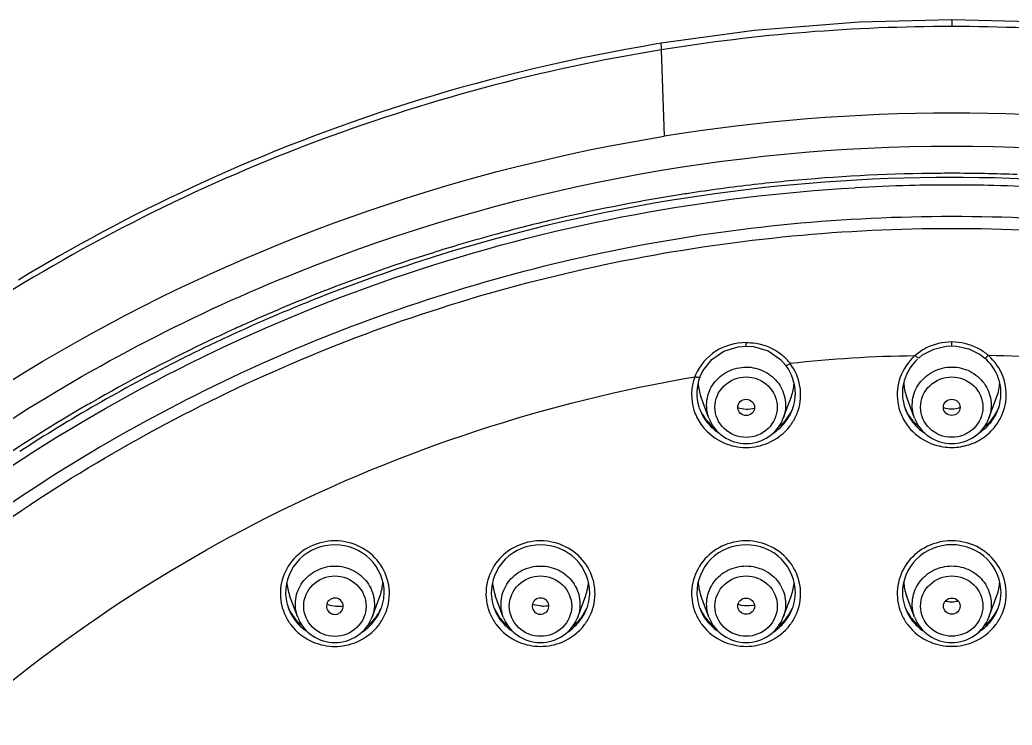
# Model space of a CAD drawing. Extents: x 4680 to 5808, y -3 to 824.
# Drawn here: x 5164.61 to 5200.32, y 580.1 to 605.5 of the extents above; entities that cross this region are included whole.
import ezdxf

# ---------------------------------------------------------------- set-up
doc = ezdxf.new("R2010")
doc.units = 0
doc.header["$LTSCALE"] = 4
doc.header["$MEASUREMENT"] = 0
for name, color, linetype in [('F3A55-R01_DXF_CONTINUOUS_LINE', 7, 'CONTINUOUS'), ('F3A55-R02_DXF_CONTINUOUS_LINE', 7, 'CONTINUOUS'), ('F3A55-R05_DXF_CONTINUOUS_LINE', 7, 'CONTINUOUS')]:
    doc.layers.add(name, color=color, linetype=linetype)

msp = doc.modelspace()

# ---------------------------------------------------------------- linework, layer by layer
at = {"layer": 'F3A55-R01_DXF_CONTINUOUS_LINE', "color": 9, "linetype": 'Continuous'}
for p, q in [((5198.143, 605.5), (5198.143, 605.259)), ((5187.683, 604.417), (5187.793, 601.309))]:
    msp.add_line(p, q, dxfattribs=at)
at = {"layer": 'F3A55-R01_DXF_CONTINUOUS_LINE', "color": 7, "linetype": 'Continuous'}
for points in [[(5198.143, 605.5), (5194.819, 605.416), (5191.033, 605.112), (5187.691, 604.656)], [(5208.595, 604.659), (5205.253, 605.114), (5201.467, 605.417), (5198.143, 605.5)], [(5187.691, 604.656), (5187.538, 604.631), (5186.97, 604.534), (5186.407, 604.434), (5185.849, 604.329), (5185.296, 604.22), (5184.747, 604.107), (5184.203, 603.99), (5183.664, 603.869), (5183.13, 603.745), (5182.601, 603.617), (5182.076, 603.486), (5181.556, 603.351), (5181.041, 603.213), (5180.53, 603.071), (5180.024, 602.927), (5179.523, 602.779), (5179.026, 602.628), (5178.533, 602.475), (5178.046, 602.318), (5177.562, 602.159), (5177.083, 601.997), (5176.608, 601.832), (5176.138, 601.664), (5175.672, 601.494), (5175.21, 601.322), (5174.752, 601.147), (5174.299, 600.969), (5173.849, 600.79), (5173.404, 600.608), (5172.963, 600.424), (5172.525, 600.238), (5172.092, 600.05), (5171.663, 599.859), (5171.237, 599.667), (5170.816, 599.473), (5170.398, 599.276), (5169.984, 599.078), (5169.573, 598.879), (5169.167, 598.677), (5168.763, 598.473), (5168.364, 598.268), (5167.968, 598.061), (5167.575, 597.852), (5167.186, 597.642), (5166.8, 597.43), (5166.418, 597.217), (5166.039, 597.002), (5165.663, 596.785), (5165.291, 596.567), (5164.923, 596.348), (5164.557, 596.128)]]:
    msp.add_lwpolyline(points, dxfattribs=at)
at = {"layer": 'F3A55-R01_DXF_CONTINUOUS_LINE', "color": 9, "linetype": 'Continuous'}
for centre, radius, start, end in [((5198.13, 540.009), 65.25, 89.9881, 99.21272), ((5198.175, 540.009), 65.25, 80.80342, 90.02805), ((5198.153, 537.208), 64.932, 80.83598, 99.18015), ((5198.151, 537.52), 62.453, 90.70139, 95.38183), ((5198.15, 537.483), 62.49, 90.00887, 90.69987), ((5198.15, 537.424), 62.549, 87.8448, 90.00866), ((5198.154, 537.498), 62.475, 95.3823, 96.40694), ((5198.135, 537.634), 62.337, 98.5999, 99.10753), ((5198.148, 537.546), 62.426, 96.40675, 98.59951), ((5198.119, 537.74), 62.23, 99.10792, 103.43057), ((5198.106, 537.798), 62.171, 103.43163, 105.22606), ((5198.083, 537.883), 62.083, 105.22615, 106.46778), ((5197.988, 538.19), 61.761, 107.47098, 111.6755), ((5198.055, 537.978), 61.984, 106.46783, 107.4715), ((5197.935, 538.33), 61.612, 111.67728, 114.00449), ((5197.891, 538.429), 61.504, 114.00501, 114.51497), ((5197.855, 538.507), 61.417, 114.5148, 115.73844), ((5197.723, 538.777), 61.117, 115.73709, 119.98746), ((5197.641, 538.925), 60.948, 119.9905, 120.52571)]:
    msp.add_arc(centre, radius, start, end, dxfattribs=at)
at = {"layer": 'F3A55-R01_DXF_CONTINUOUS_LINE', "color": 7, "linetype": 'Continuous'}
for centre, radius, start, end in [((5198.15, 537.64), 62.183, 90.0067, 106.81604), ((5198.153, 537.641), 62.182, 89.62355, 90.00901), ((5198.156, 537.645), 62.178, 73.19229, 89.62659), ((5198.015, 538.166), 61.64, 106.83701, 107.71744), ((5197.984, 538.258), 61.543, 107.71603, 114.90754), ((5197.778, 538.722), 61.036, 114.91582, 116.83087), ((5197.686, 538.9), 60.835, 116.82891, 122.93735)]:
    msp.add_arc(centre, radius, start, end, dxfattribs=at)
at = {"layer": 'F3A55-R01_DXF_CONTINUOUS_LINE', "color": 9, "linetype": 'Continuous'}
for points, knots in [([(5187.691, 604.656), (5187.668, 604.652), (5187.692, 604.531), (5187.681, 604.473), (5187.683, 604.417)], [0, 0, 0, 0, 0.293643, 1, 1, 1, 1]), ([(5187.683, 604.417), (5183.371, 603.715), (5174.882, 601.443), (5163.15, 595.555), (5152.916, 587.443), (5144.631, 577.453), (5138.656, 566.014), (5135.251, 553.619), (5134.573, 540.813), (5135.953, 532.367), (5137.082, 528.278)], [0, 0, 0, 0, 0.127245, 0.253926, 0.379838, 0.504912, 0.629214, 0.752955, 0.876432, 1, 1, 1, 1]), ([(5135.602, 541.572), (5135.6, 548.632), (5138.217, 562.934), (5149.489, 581.599), (5166.643, 595.356), (5180.629, 600.144), (5187.793, 601.309)], [0, 0, 0, 0, 0.246659, 0.495141, 0.746379, 1, 1, 1, 1]), ([(5136.653, 541.394), (5136.652, 545.286), (5137.446, 553.103), (5140.973, 564.353), (5146.701, 574.72), (5154.403, 583.801), (5163.787, 591.248), (5178.025, 598.619), (5198.143, 602.507), (5218.262, 598.624), (5232.504, 591.262), (5241.888, 583.814), (5249.597, 574.74), (5255.327, 564.374), (5258.858, 553.126), (5259.654, 545.309), (5259.654, 541.417)], [0, 0, 0, 0, 0.061575, 0.123304, 0.185315, 0.247693, 0.310467, 0.373601, 0.500005, 0.626397, 0.689539, 0.752312, 0.814687, 0.876699, 0.938429, 1, 1, 1, 1]), ([(5166.685, 591.426), (5162.497, 588.957), (5154.713, 583.009), (5145.598, 571.582), (5139.605, 558.349), (5137.939, 548.815), (5137.716, 544.051)], [0, 0, 0, 0, 0.252628, 0.50328, 0.752188, 1, 1, 1, 1])]:
    msp.add_open_spline(points, degree=3, knots=knots, dxfattribs=at)
at = {"layer": 'F3A55-R02_DXF_CONTINUOUS_LINE', "color": 9, "linetype": 'Continuous'}
for p, q in [((5198.145, 593.759), (5198.145, 593.898)), ((5189.076, 591.472), (5189.076, 591.471)), ((5192.414, 591.472), (5192.414, 591.472))]:
    msp.add_line(p, q, dxfattribs=at)
at = {"layer": 'F3A55-R02_DXF_CONTINUOUS_LINE', "color": 7, "linetype": 'Continuous'}
for p, q in [((5190.458, 593.727), (5190.745, 593.75)), ((5190.745, 593.75), (5191.017, 593.731)), ((5197.944, 593.748), (5198.145, 593.759)), ((5198.145, 593.759), (5198.322, 593.751)), ((5191.985, 593.272), (5192.179, 593.055)), ((5196.956, 593.319), (5197.099, 593.432)), ((5199.17, 593.446), (5199.334, 593.319))]:
    msp.add_line(p, q, dxfattribs=at)
for points in [[(5189.076, 592.628), (5189.184, 592.861), (5189.508, 593.271), (5189.945, 593.568), (5190.458, 593.727)], [(5191.017, 593.731), (5191.539, 593.575), (5191.985, 593.272)], [(5197.099, 593.432), (5197.501, 593.643), (5197.944, 593.748)], [(5198.322, 593.751), (5198.765, 593.652), (5199.17, 593.446)]]:
    msp.add_lwpolyline(points, dxfattribs=at)
at = {"layer": 'F3A55-R02_DXF_CONTINUOUS_LINE', "color": 9, "linetype": 'Continuous'}
for centre, radius, start, end in [((5198.156, 537.54), 62.012, 91.41676, 93.22238), ((5198.153, 537.665), 61.887, 90.0084, 91.41676), ((5198.152, 537.665), 61.887, 88.6, 90.00776), ((5198.149, 537.54), 62.012, 86.79274, 88.6), ((5190.843, 591.997), 1.865, 38.8357, 50.8885), ((5198.556, 591.551), 2.541, 133.3852, 133.8738), ((5198.719, 591.127), 2.966, 129.5674, 130.0516), ((5198.316, 592.131), 1.718, 48.3549, 49.9641), ((5198.214, 538.473), 54.952, 83.9996, 88.6976), ((5190.855, 592.007), 1.849, 37.062, 38.8271), ((5190.737, 591.942), 1.969, 156.9698, 159.0273), ((5190.629, 592.003), 1.848, 197.733, 199.834), ((5190.677, 592.069), 1.709, 200.4865, 216.5692), ((5190.817, 592.067), 1.705, 323.5405, 339.5613), ((5190.863, 592.001), 1.845, 340.1529, 341.1188), ((5190.864, 592), 1.843, 341.1192, 342.1989), ((5198.074, 592.069), 1.706, 200.4381, 215.3568), ((5198.216, 592.069), 1.706, 323.4817, 339.5783), ((5190.674, 592.021), 1.896, 199.889, 216.9593), ((5190.778, 592.099), 1.754, 307.3481, 323.4581), ((5190.826, 592.016), 1.884, 326.7393, 340.1029), ((5198.073, 592.023), 1.896, 206.9093, 214.7559), ((5198.083, 592.075), 1.716, 215.3516, 219.4959), ((5198.179, 592.099), 1.754, 307.3283, 323.3973), ((5190.721, 592.111), 1.77, 234.2714, 237.6874), ((5190.767, 592.115), 1.774, 301.8209, 307.317), ((5190.819, 592.021), 1.893, 322.7764, 326.7439), ((5198.167, 592.116), 1.774, 301.819, 307.3039), ((5198.198, 592.036), 1.918, 315.0697, 325.3309), ((5198.145, 592.122), 2.02, 243.6667, 261.3573), ((5190.745, 592.112), 2.011, 269.4175, 270.5831), ((5198.145, 592.14), 2.038, 261.4426, 278.9651), ((5175.946, 584.739), 1.997, 89.3865, 90.6269), ((5183.346, 584.74), 1.997, 89.3865, 90.6269), ((5190.746, 584.741), 1.997, 89.3865, 90.6269), ((5198.146, 584.742), 1.997, 89.3865, 90.6269), ((5175.831, 584.836), 1.849, 194.159, 197.7413), ((5175.829, 584.835), 1.846, 197.7439, 199.7641), ((5176.017, 584.901), 1.705, 323.5496, 339.5798), ((5176.062, 584.835), 1.847, 340.1961, 341.2587), ((5176.064, 584.835), 1.845, 341.2591, 342.2153), ((5183.231, 584.837), 1.849, 194.159, 197.7413), ((5183.229, 584.836), 1.846, 197.7439, 199.7641), ((5183.417, 584.902), 1.705, 323.5496, 339.5798), ((5183.462, 584.836), 1.847, 340.1961, 341.2587), ((5183.464, 584.836), 1.845, 341.2591, 342.2153), ((5190.631, 584.838), 1.849, 194.159, 197.7413), ((5190.629, 584.837), 1.846, 197.7439, 199.7641), ((5190.817, 584.903), 1.705, 323.5496, 339.5798), ((5190.862, 584.837), 1.847, 340.1961, 341.2587), ((5190.864, 584.837), 1.845, 341.2591, 342.2153), ((5198.031, 584.839), 1.849, 194.159, 197.7413), ((5198.029, 584.838), 1.846, 197.7439, 199.7641), ((5198.217, 584.904), 1.705, 323.5496, 339.5798), ((5198.262, 584.838), 1.847, 340.1961, 341.2587), ((5198.264, 584.838), 1.845, 341.2591, 342.2153), ((5175.865, 584.85), 1.885, 199.8093, 213.1414), ((5175.979, 584.933), 1.755, 307.3347, 323.4657), ((5176.027, 584.85), 1.885, 326.7876, 340.1484), ((5183.265, 584.851), 1.885, 199.8093, 213.1414), ((5183.379, 584.934), 1.755, 307.3347, 323.4657), ((5183.427, 584.851), 1.885, 326.7876, 340.1484), ((5190.665, 584.852), 1.885, 199.8093, 213.1414), ((5190.779, 584.935), 1.755, 307.3347, 323.4657), ((5190.827, 584.852), 1.885, 326.7876, 340.1484), ((5198.065, 584.853), 1.885, 199.8093, 213.1414), ((5198.179, 584.936), 1.755, 307.3347, 323.4657), ((5198.227, 584.853), 1.885, 326.7876, 340.1484), ((5175.869, 584.852), 1.889, 213.1406, 216.5846), ((5175.968, 584.948), 1.774, 301.819, 307.3032), ((5176.022, 584.853), 1.891, 323.0975, 326.7901), ((5183.269, 584.853), 1.889, 213.1406, 216.5846), ((5183.368, 584.949), 1.774, 301.819, 307.3032), ((5183.422, 584.854), 1.891, 323.0975, 326.7901), ((5190.669, 584.854), 1.889, 213.1406, 216.5846), ((5190.768, 584.95), 1.774, 301.819, 307.3032), ((5190.822, 584.855), 1.891, 323.0975, 326.7901), ((5198.069, 584.855), 1.889, 213.1406, 216.5846), ((5198.168, 584.951), 1.774, 301.819, 307.3032), ((5198.222, 584.856), 1.891, 323.0975, 326.7901)]:
    msp.add_arc(centre, radius, start, end, dxfattribs=at)
at = {"layer": 'F3A55-R02_DXF_CONTINUOUS_LINE', "color": 7, "linetype": 'Continuous'}
for centre, radius, start, end in [((5190.851, 592.052), 1.667, 341.5091, 355.2034), ((5190.87, 592.049), 1.648, 355.2257, 359.6818), ((5198.033, 592.052), 1.661, 188.9993, 197.9685), ((5198.256, 592.052), 1.663, 341.9195, 352.7707), ((5198.274, 592.049), 1.644, 352.8044, 356.241), ((5190.635, 592.052), 1.664, 197.0705, 200.4356), ((5190.676, 592.195), 1.752, 204.3005, 216.8865), ((5190.813, 592.195), 1.752, 323.1297, 335.7311), ((5190.832, 592.186), 1.731, 335.7572, 337.4667), ((5190.861, 592.049), 1.657, 339.6138, 341.4841), ((5198.056, 592.186), 1.73, 201.9811, 204.235), ((5198.046, 592.056), 1.675, 197.9608, 200.3642), ((5198.076, 592.196), 1.752, 204.2609, 216.8864), ((5198.213, 592.196), 1.752, 323.1298, 335.7686), ((5198.233, 592.187), 1.73, 335.7947, 337.9015), ((5198.245, 592.056), 1.674, 339.6711, 341.9261), ((5190.682, 592.2), 1.759, 216.9019, 220.1035), ((5190.71, 592.225), 1.798, 220.1289, 230.4641), ((5190.783, 592.221), 1.792, 309.5446, 323.0558), ((5198.107, 592.222), 1.792, 216.9604, 230.4716), ((5198.187, 592.219), 1.787, 311.3102, 323.07), ((5198.173, 592.233), 1.807, 309.5595, 311.3269), ((5175.817, 584.883), 1.645, 181.4791, 184.8669), ((5175.844, 584.886), 1.671, 184.8874, 198.4229), ((5176.048, 584.886), 1.671, 341.5929, 355.1291), ((5176.074, 584.883), 1.645, 355.1496, 358.5448), ((5183.217, 584.884), 1.645, 181.4791, 184.8669), ((5183.244, 584.887), 1.671, 184.8874, 198.4229), ((5183.448, 584.887), 1.671, 341.5929, 355.1291), ((5183.474, 584.884), 1.645, 355.1496, 358.5448), ((5190.617, 584.885), 1.645, 181.4791, 184.8669), ((5190.644, 584.888), 1.671, 184.8874, 198.4229), ((5190.848, 584.888), 1.671, 341.5929, 355.1291), ((5190.874, 584.885), 1.645, 355.1496, 358.5448), ((5198.017, 584.886), 1.645, 181.4791, 184.8669), ((5198.044, 584.889), 1.671, 184.8874, 198.4229), ((5198.248, 584.889), 1.671, 341.5929, 355.1291), ((5198.274, 584.886), 1.645, 355.1496, 358.5448), ((5175.822, 584.88), 1.648, 198.4459, 200.3758), ((5175.858, 585.02), 1.731, 202.4822, 204.2406), ((5175.877, 585.029), 1.752, 204.2668, 216.8864), ((5176.014, 585.029), 1.752, 323.1297, 335.7493), ((5176.034, 585.02), 1.731, 335.7755, 337.5335), ((5176.07, 584.88), 1.648, 339.6404, 341.5699), ((5183.222, 584.881), 1.648, 198.4459, 200.3758), ((5183.258, 585.021), 1.731, 202.4822, 204.2406), ((5183.277, 585.03), 1.752, 204.2668, 216.8864), ((5183.414, 585.03), 1.752, 323.1297, 335.7493), ((5183.434, 585.021), 1.731, 335.7755, 337.5335), ((5183.47, 584.881), 1.648, 339.6404, 341.5699), ((5190.622, 584.882), 1.648, 198.4459, 200.3758), ((5190.658, 585.022), 1.731, 202.4822, 204.2406), ((5190.677, 585.031), 1.752, 204.2668, 216.8864), ((5190.814, 585.031), 1.752, 323.1297, 335.7493), ((5190.834, 585.022), 1.731, 335.7755, 337.5335), ((5190.87, 584.882), 1.648, 339.6404, 341.5699), ((5198.022, 584.883), 1.648, 198.4459, 200.3758), ((5198.058, 585.023), 1.731, 202.4822, 204.2406), ((5198.077, 585.032), 1.752, 204.2668, 216.8864), ((5198.214, 585.032), 1.752, 323.1297, 335.7493), ((5198.234, 585.023), 1.731, 335.7755, 337.5335), ((5198.27, 584.883), 1.648, 339.6404, 341.5699), ((5175.908, 585.055), 1.792, 216.9604, 230.4716), ((5175.984, 585.055), 1.792, 309.5446, 323.0558), ((5183.308, 585.056), 1.792, 216.9604, 230.4716), ((5183.384, 585.056), 1.792, 309.5446, 323.0558), ((5190.708, 585.057), 1.792, 216.9604, 230.4716), ((5190.784, 585.057), 1.792, 309.5446, 323.0558), ((5198.108, 585.058), 1.792, 216.9604, 230.4716), ((5198.184, 585.058), 1.792, 309.5446, 323.0558)]:
    msp.add_arc(centre, radius, start, end, dxfattribs=at)
at = {"layer": 'F3A55-R02_DXF_CONTINUOUS_LINE', "color": 9, "linetype": 'Continuous'}
for points, knots in [([(5144.055, 566.595), (5146.362, 571.247), (5152.304, 580.002), (5164.39, 590.314), (5178.833, 597.189), (5189.373, 599.156), (5194.67, 599.454)], [0, 0, 0, 0, 0.24713, 0.496361, 0.747542, 1, 1, 1, 1]), ([(5198.144, 598.415), (5194.285, 598.414), (5186.555, 597.678), (5175.415, 594.407), (5165.139, 589.095), (5156.128, 581.942), (5148.727, 573.221), (5143.225, 563.263), (5139.835, 552.457), (5139.072, 544.948), (5139.073, 541.209)], [0, 0, 0, 0, 0.126979, 0.253656, 0.379783, 0.505185, 0.629798, 0.753677, 0.876989, 1, 1, 1, 1]), ([(5257.231, 541.226), (5257.231, 544.965), (5256.466, 552.473), (5253.073, 563.278), (5247.568, 573.235), (5240.165, 581.954), (5231.151, 589.104), (5220.874, 594.414), (5209.733, 597.681), (5202.003, 598.415), (5198.144, 598.415)], [0, 0, 0, 0, 0.123011, 0.246323, 0.370202, 0.494815, 0.620217, 0.746344, 0.873021, 1, 1, 1, 1]), ([(5139.49, 541.189), (5139.49, 544.901), (5140.247, 552.357), (5143.613, 563.087), (5149.077, 572.974), (5156.425, 581.634), (5165.372, 588.736), (5175.575, 594.011), (5186.637, 597.258), (5194.312, 597.99), (5198.144, 597.99)], [0, 0, 0, 0, 0.123011, 0.246323, 0.370202, 0.494815, 0.620217, 0.746344, 0.873021, 1, 1, 1, 1]), ([(5198.144, 597.99), (5201.976, 597.991), (5209.652, 597.262), (5220.714, 594.018), (5230.918, 588.746), (5239.868, 581.646), (5247.219, 572.988), (5252.685, 563.102), (5256.054, 552.373), (5256.814, 544.918), (5256.814, 541.205)], [0, 0, 0, 0, 0.126979, 0.253656, 0.379783, 0.505185, 0.629798, 0.753677, 0.876989, 1, 1, 1, 1]), ([(5190.747, 593.878), (5190.367, 593.866), (5189.596, 593.672), (5189.071, 593.055), (5188.925, 592.712)], [0, 0, 0, 0, 0.505036, 1, 1, 1, 1]), ([(5190.745, 593.751), (5190.748, 593.751), (5190.743, 593.769), (5190.752, 593.803), (5190.747, 593.847), (5190.747, 593.878)], [0, 0, 0, 0, 0.068313, 0.281534, 1, 1, 1, 1]), ([(5190.747, 593.878), (5190.862, 593.879), (5191.314, 593.846), (5191.757, 593.657), (5192.02, 593.444)], [0, 0, 0, 0, 0.253264, 1, 1, 1, 1]), ([(5196.795, 593.383), (5196.577, 593.173), (5196.218, 592.662), (5196.158, 592.033), (5196.201, 591.737)], [0, 0, 0, 0, 0.502344, 1, 1, 1, 1]), ([(5196.955, 593.319), (5196.953, 593.318), (5196.929, 593.319), (5196.914, 593.337), (5196.899, 593.349)], [0, 0, 0, 0, 0.117187, 1, 1, 1, 1]), ([(5199.458, 593.415), (5199.433, 593.388), (5199.401, 593.362), (5199.348, 593.31), (5199.334, 593.32)], [0, 0, 0, 0, 0.687489, 1, 1, 1, 1]), ([(5200.088, 591.732), (5200.133, 592.035), (5200.067, 592.679), (5199.695, 593.205), (5199.463, 593.41)], [0, 0, 0, 0, 0.497692, 1, 1, 1, 1]), ([(5192.331, 593.122), (5192.3, 593.1), (5192.26, 593.078), (5192.192, 593.042), (5192.18, 593.055)], [0, 0, 0, 0, 0.679637, 1, 1, 1, 1]), ([(5192.619, 591.437), (5192.709, 591.715), (5192.754, 592.326), (5192.508, 592.887), (5192.331, 593.122)], [0, 0, 0, 0, 0.498757, 1, 1, 1, 1]), ([(5145.684, 550.797), (5146.624, 555.962), (5150.182, 566.103), (5159.945, 578.944), (5173.213, 588.344), (5183.589, 591.74), (5188.898, 592.646)], [0, 0, 0, 0, 0.24678, 0.495573, 0.746799, 1, 1, 1, 1]), ([(5189.076, 592.627), (5189.067, 592.61), (5188.985, 592.621), (5188.937, 592.633), (5188.898, 592.646)], [0, 0, 0, 0, 0.327519, 1, 1, 1, 1]), ([(5175.924, 586.736), (5175.633, 586.732), (5175.046, 586.598), (5174.346, 586.045), (5173.96, 585.249), (5173.97, 584.658), (5174.039, 584.384)], [0, 0, 0, 0, 0.254236, 0.505575, 0.753509, 1, 1, 1, 1]), ([(5177.821, 584.271), (5177.91, 584.549), (5177.954, 585.16), (5177.587, 586), (5176.875, 586.589), (5176.269, 586.732), (5175.967, 586.736)], [0, 0, 0, 0, 0.24662, 0.494418, 0.745686, 1, 1, 1, 1]), ([(5183.324, 586.737), (5183.033, 586.733), (5182.446, 586.599), (5181.746, 586.046), (5181.36, 585.25), (5181.37, 584.659), (5181.439, 584.385)], [0, 0, 0, 0, 0.254236, 0.505575, 0.753509, 1, 1, 1, 1]), ([(5185.221, 584.272), (5185.31, 584.55), (5185.354, 585.161), (5184.987, 586.001), (5184.275, 586.59), (5183.669, 586.733), (5183.367, 586.737)], [0, 0, 0, 0, 0.24662, 0.494418, 0.745686, 1, 1, 1, 1]), ([(5190.724, 586.738), (5190.433, 586.734), (5189.846, 586.6), (5189.146, 586.047), (5188.76, 585.251), (5188.77, 584.66), (5188.839, 584.386)], [0, 0, 0, 0, 0.254236, 0.505575, 0.753509, 1, 1, 1, 1]), ([(5192.621, 584.273), (5192.71, 584.551), (5192.754, 585.162), (5192.387, 586.002), (5191.675, 586.591), (5191.069, 586.734), (5190.767, 586.738)], [0, 0, 0, 0, 0.24662, 0.494418, 0.745686, 1, 1, 1, 1]), ([(5198.124, 586.739), (5197.833, 586.735), (5197.246, 586.601), (5196.546, 586.048), (5196.16, 585.252), (5196.17, 584.661), (5196.239, 584.387)], [0, 0, 0, 0, 0.254236, 0.505575, 0.753509, 1, 1, 1, 1]), ([(5200.021, 584.274), (5200.11, 584.552), (5200.154, 585.164), (5199.787, 586.003), (5199.075, 586.592), (5198.469, 586.735), (5198.167, 586.739)], [0, 0, 0, 0, 0.24662, 0.494418, 0.745686, 1, 1, 1, 1])]:
    msp.add_open_spline(points, degree=3, knots=knots, dxfattribs=at)
for points in [[(5198.145, 593.898), (5197.832, 593.89), (5197.509, 593.826), (5197.23, 593.682)], [(5199.072, 593.676), (5198.789, 593.821), (5198.462, 593.899), (5198.145, 593.898)], [(5197.23, 593.682), (5197.087, 593.609), (5196.954, 593.516), (5196.83, 593.414)], [(5199.421, 593.446), (5199.314, 593.536), (5199.196, 593.613), (5199.072, 593.676)], [(5196.81, 593.397), (5195.314, 593.385), (5193.818, 593.28), (5192.331, 593.122)], [(5196.899, 593.349), (5196.875, 593.369), (5196.852, 593.392), (5196.831, 593.415)], [(5188.898, 592.646), (5188.758, 592.27), (5188.747, 591.823), (5188.869, 591.44)], [(5196.201, 591.737), (5196.229, 591.54), (5196.292, 591.344), (5196.382, 591.166)], [(5199.776, 590.945), (5199.936, 591.177), (5200.047, 591.452), (5200.088, 591.732)], [(5189.304, 591.051), (5189.411, 590.907), (5189.542, 590.779), (5189.687, 590.675)], [(5189.159, 590.881), (5189.364, 590.609), (5189.654, 590.387), (5189.968, 590.256)], [(5191.522, 590.256), (5191.834, 590.386), (5192.122, 590.606), (5192.326, 590.875)], [(5196.515, 590.943), (5196.699, 590.678), (5196.96, 590.455), (5197.249, 590.312)], [(5196.758, 590.983), (5196.869, 590.849), (5197.001, 590.731), (5197.146, 590.635)], [(5199.054, 590.318), (5199.239, 590.411), (5199.41, 590.535), (5199.556, 590.681)], [(5198.462, 590.127), (5198.667, 590.16), (5198.869, 590.225), (5199.054, 590.318)], [(5189.968, 590.256), (5190.206, 590.157), (5190.467, 590.104), (5190.725, 590.101)], [(5190.765, 590.101), (5191.023, 590.104), (5191.284, 590.157), (5191.522, 590.256)], [(5174.277, 584.306), (5174.336, 584.145), (5174.422, 583.993), (5174.526, 583.857)], [(5181.677, 584.307), (5181.736, 584.146), (5181.822, 583.994), (5181.926, 583.858)], [(5189.077, 584.308), (5189.136, 584.147), (5189.222, 583.995), (5189.326, 583.859)], [(5196.477, 584.309), (5196.536, 584.148), (5196.622, 583.996), (5196.726, 583.86)], [(5174.352, 583.726), (5174.557, 583.449), (5174.849, 583.224), (5175.167, 583.091)], [(5174.526, 583.857), (5174.636, 583.715), (5174.77, 583.589), (5174.917, 583.488)], [(5176.725, 583.091), (5177.04, 583.222), (5177.329, 583.445), (5177.534, 583.718)], [(5181.752, 583.727), (5181.957, 583.451), (5182.249, 583.225), (5182.567, 583.092)], [(5181.926, 583.858), (5182.036, 583.716), (5182.17, 583.59), (5182.317, 583.489)], [(5184.125, 583.092), (5184.44, 583.223), (5184.729, 583.446), (5184.934, 583.719)], [(5189.152, 583.728), (5189.357, 583.452), (5189.649, 583.226), (5189.967, 583.093)], [(5189.326, 583.859), (5189.436, 583.717), (5189.57, 583.592), (5189.717, 583.49)], [(5191.525, 583.093), (5191.84, 583.224), (5192.129, 583.447), (5192.334, 583.72)], [(5196.552, 583.729), (5196.757, 583.453), (5197.049, 583.227), (5197.367, 583.094)], [(5196.726, 583.86), (5196.836, 583.718), (5196.97, 583.593), (5197.117, 583.491)], [(5198.925, 583.094), (5199.24, 583.225), (5199.529, 583.448), (5199.734, 583.721)], [(5175.167, 583.091), (5175.411, 582.988), (5175.681, 582.934), (5175.946, 582.934)], [(5175.946, 582.934), (5176.211, 582.935), (5176.481, 582.988), (5176.725, 583.091)], [(5182.567, 583.092), (5182.811, 582.989), (5183.081, 582.935), (5183.346, 582.936)], [(5183.346, 582.936), (5183.611, 582.936), (5183.881, 582.989), (5184.125, 583.092)], [(5189.967, 583.093), (5190.211, 582.99), (5190.481, 582.937), (5190.746, 582.937)], [(5190.746, 582.937), (5191.011, 582.937), (5191.281, 582.99), (5191.525, 583.093)], [(5197.367, 583.094), (5197.611, 582.991), (5197.881, 582.938), (5198.146, 582.938)], [(5198.146, 582.938), (5198.411, 582.938), (5198.681, 582.991), (5198.925, 583.094)]]:
    msp.add_open_spline(points, degree=3, dxfattribs=at)
at = {"layer": 'F3A55-R02_DXF_CONTINUOUS_LINE', "color": 7, "linetype": 'Continuous'}
for points, knots in [([(5196.918, 593.285), (5196.717, 593.099), (5196.4, 592.627), (5196.35, 592.059), (5196.392, 591.792)], [0, 0, 0, 0, 0.502942, 1, 1, 1, 1]), ([(5199.914, 591.941), (5199.931, 592.195), (5199.843, 592.721), (5199.528, 593.15), (5199.334, 593.319)], [0, 0, 0, 0, 0.496823, 1, 1, 1, 1]), ([(5175.946, 586.593), (5175.489, 586.593), (5174.545, 586.231), (5174.162, 585.285), (5174.173, 584.841)], [0, 0, 0, 0, 0.507035, 1, 1, 1, 1]), ([(5177.719, 584.842), (5177.73, 585.286), (5177.347, 586.232), (5176.403, 586.593), (5175.946, 586.593)], [0, 0, 0, 0, 0.492965, 1, 1, 1, 1]), ([(5183.346, 586.594), (5182.889, 586.594), (5181.945, 586.232), (5181.562, 585.286), (5181.573, 584.842)], [0, 0, 0, 0, 0.507035, 1, 1, 1, 1]), ([(5185.119, 584.843), (5185.13, 585.287), (5184.747, 586.233), (5183.803, 586.594), (5183.346, 586.594)], [0, 0, 0, 0, 0.492965, 1, 1, 1, 1]), ([(5190.746, 586.595), (5190.289, 586.595), (5189.345, 586.233), (5188.962, 585.287), (5188.973, 584.843)], [0, 0, 0, 0, 0.507035, 1, 1, 1, 1]), ([(5192.519, 584.844), (5192.53, 585.288), (5192.147, 586.234), (5191.203, 586.595), (5190.746, 586.595)], [0, 0, 0, 0, 0.492965, 1, 1, 1, 1]), ([(5198.146, 586.596), (5197.689, 586.596), (5196.745, 586.234), (5196.362, 585.288), (5196.373, 584.844)], [0, 0, 0, 0, 0.507035, 1, 1, 1, 1]), ([(5199.919, 584.845), (5199.93, 585.289), (5199.547, 586.235), (5198.603, 586.596), (5198.146, 586.596)], [0, 0, 0, 0, 0.492965, 1, 1, 1, 1])]:
    msp.add_open_spline(points, degree=3, knots=knots, dxfattribs=at)
for points in [[(5192.518, 592.04), (5192.52, 592.397), (5192.394, 592.77), (5192.179, 593.055)], [(5189.076, 592.628), (5188.952, 592.295), (5188.941, 591.903), (5189.045, 591.564)]]:
    msp.add_open_spline(points, degree=3, dxfattribs=at)
at = {"layer": 'F3A55-R05_DXF_CONTINUOUS_LINE', "color": 7, "linetype": 'Continuous'}
for p, q in [((5189.407, 591.154), (5189.117, 591.935)), ((5192.083, 591.154), (5192.373, 591.936)), ((5196.807, 591.155), (5196.517, 591.936)), ((5199.483, 591.155), (5199.773, 591.937)), ((5174.608, 583.987), (5174.318, 584.769)), ((5177.284, 583.988), (5177.574, 584.77)), ((5182.008, 583.988), (5181.718, 584.77)), ((5184.684, 583.989), (5184.974, 584.771)), ((5189.408, 583.989), (5189.118, 584.771)), ((5192.084, 583.99), (5192.374, 584.772)), ((5196.808, 583.99), (5196.518, 584.772)), ((5199.484, 583.991), (5199.774, 584.773)), ((5176.143, 584.16), (5176.082, 584.12)), ((5183.556, 584.172), (5183.442, 584.106))]:
    msp.add_line(p, q, dxfattribs=at)
for centre, radius, start, end in [((5190.653, 592.505), 1.638, 183.6647, 200.3433), ((5190.836, 592.505), 1.639, 339.675, 356.6053), ((5198.054, 592.506), 1.639, 182.8337, 200.3385), ((5198.236, 592.506), 1.639, 339.6803, 357.5687), ((5175.854, 585.339), 1.639, 183.1857, 200.3406), ((5176.037, 585.339), 1.639, 339.6761, 356.8005), ((5183.254, 585.34), 1.639, 183.1857, 200.3406), ((5183.437, 585.34), 1.639, 339.6761, 356.8005), ((5190.654, 585.341), 1.639, 183.1857, 200.3406), ((5190.837, 585.341), 1.639, 339.6761, 356.8005), ((5198.054, 585.342), 1.639, 183.1857, 200.3406), ((5198.237, 585.342), 1.639, 339.6761, 356.8005), ((5176.057, 585.331), 0.96, 276.1978, 281.2192), ((5183.415, 585.315), 0.928, 247.4157, 248.8666), ((5183.42, 585.338), 0.952, 268.3544, 283.7533), ((5190.783, 585.328), 0.932, 249.7063, 258.8236), ((5190.785, 585.318), 0.922, 279.1922, 285.9665), ((5198.147, 585.405), 0.864, 255.1296, 268.217), ((5198.146, 585.382), 0.841, 268.2584, 271.7577), ((5198.145, 585.405), 0.864, 271.7991, 284.8872)]:
    msp.add_arc(centre, radius, start, end, dxfattribs=at)
for centre, major_axis, ratio in [((5190.746, 591.542), (0.303, -0.002), 0.969693), ((5198.145, 591.545), (0.302, 0), 0.969728), ((5190.746, 584.384), (0.302, -0.002), 0.96927), ((5198.146, 584.386), (0.301, 0), 0.968668)]:
    msp.add_ellipse(centre, major_axis=major_axis, ratio=ratio, dxfattribs=at)
for centre, major_axis, ratio, start_param, end_param in [((5190.783, 592.397), (0.944, -0.007), 0.969693, 4.346558, 5.007152), ((5198.145, 592.4), (0.941, 0), 0.969728, 4.391543, 5.032765), ((5175.947, 584.382), (0.302, -0.006), 0.968993, -0.845327, 5.195136), ((5183.347, 584.383), (0.302, -0.004), 0.969166, -0.795104, 5.046934)]:
    msp.add_ellipse(centre, major_axis=major_axis, ratio=ratio, start_param=start_param, end_param=end_param, dxfattribs=at)
at = {"layer": 'F3A55-R05_DXF_CONTINUOUS_LINE', "color": 9, "linetype": 'Continuous'}
for points, knots in [([(5189.407, 591.154), (5189.332, 591.358), (5189.281, 591.812), (5189.54, 592.446), (5190.067, 592.89), (5190.52, 592.995), (5190.745, 592.995)], [0, 0, 0, 0, 0.246713, 0.49443, 0.745673, 1, 1, 1, 1]), ([(5190.745, 592.995), (5190.969, 592.996), (5191.422, 592.89), (5191.95, 592.446), (5192.209, 591.813), (5192.159, 591.358), (5192.083, 591.154)], [0, 0, 0, 0, 0.254318, 0.505545, 0.753269, 1, 1, 1, 1]), ([(5196.807, 591.155), (5196.732, 591.359), (5196.681, 591.813), (5196.94, 592.447), (5197.467, 592.891), (5197.92, 592.996), (5198.145, 592.997)], [0, 0, 0, 0, 0.246713, 0.49443, 0.745673, 1, 1, 1, 1]), ([(5198.145, 592.997), (5198.369, 592.997), (5198.822, 592.891), (5199.35, 592.447), (5199.609, 591.814), (5199.559, 591.359), (5199.483, 591.155)], [0, 0, 0, 0, 0.254318, 0.505545, 0.753269, 1, 1, 1, 1]), ([(5190.745, 590.464), (5190.46, 590.464), (5189.871, 590.69), (5189.5, 591.55), (5189.871, 592.411), (5190.46, 592.638), (5190.745, 592.638)], [0, 0, 0, 0, 0.252859, 0.499988, 0.747122, 1, 1, 1, 1]), ([(5190.745, 592.638), (5191.03, 592.638), (5191.619, 592.411), (5191.99, 591.551), (5191.619, 590.69), (5191.03, 590.464), (5190.745, 590.464)], [0, 0, 0, 0, 0.252859, 0.499988, 0.747122, 1, 1, 1, 1]), ([(5198.145, 590.465), (5197.86, 590.465), (5197.271, 590.691), (5196.9, 591.552), (5197.271, 592.412), (5197.86, 592.639), (5198.145, 592.639)], [0, 0, 0, 0, 0.252859, 0.499988, 0.747122, 1, 1, 1, 1]), ([(5198.145, 592.639), (5198.43, 592.639), (5199.019, 592.412), (5199.39, 591.552), (5199.019, 590.691), (5198.43, 590.465), (5198.145, 590.465)], [0, 0, 0, 0, 0.252859, 0.499988, 0.747122, 1, 1, 1, 1]), ([(5174.608, 583.987), (5174.533, 584.191), (5174.482, 584.646), (5174.741, 585.279), (5175.268, 585.724), (5175.721, 585.829), (5175.946, 585.829)], [0, 0, 0, 0, 0.246718, 0.494441, 0.745679, 1, 1, 1, 1]), ([(5175.946, 585.829), (5176.17, 585.829), (5176.623, 585.724), (5177.151, 585.28), (5177.41, 584.647), (5177.36, 584.192), (5177.284, 583.988)], [0, 0, 0, 0, 0.254318, 0.505545, 0.753269, 1, 1, 1, 1]), ([(5182.008, 583.988), (5181.933, 584.192), (5181.882, 584.647), (5182.141, 585.28), (5182.668, 585.725), (5183.121, 585.83), (5183.346, 585.83)], [0, 0, 0, 0, 0.246729, 0.494458, 0.745693, 1, 1, 1, 1]), ([(5183.346, 585.83), (5183.57, 585.83), (5184.023, 585.725), (5184.551, 585.281), (5184.81, 584.648), (5184.76, 584.193), (5184.684, 583.989)], [0, 0, 0, 0, 0.254323, 0.505555, 0.75328, 1, 1, 1, 1]), ([(5189.408, 583.989), (5189.333, 584.193), (5189.282, 584.648), (5189.541, 585.281), (5190.068, 585.726), (5190.521, 585.831), (5190.746, 585.831)], [0, 0, 0, 0, 0.246729, 0.494458, 0.745693, 1, 1, 1, 1]), ([(5190.746, 585.831), (5190.97, 585.831), (5191.423, 585.726), (5191.951, 585.282), (5192.21, 584.649), (5192.16, 584.194), (5192.084, 583.99)], [0, 0, 0, 0, 0.254323, 0.505555, 0.75328, 1, 1, 1, 1]), ([(5196.808, 583.99), (5196.733, 584.194), (5196.682, 584.649), (5196.941, 585.282), (5197.468, 585.727), (5197.921, 585.832), (5198.146, 585.832)], [0, 0, 0, 0, 0.246729, 0.494458, 0.745693, 1, 1, 1, 1]), ([(5198.146, 585.832), (5198.37, 585.832), (5198.823, 585.727), (5199.351, 585.283), (5199.61, 584.65), (5199.56, 584.195), (5199.484, 583.991)], [0, 0, 0, 0, 0.254323, 0.505555, 0.75328, 1, 1, 1, 1]), ([(5175.946, 583.297), (5175.661, 583.297), (5175.072, 583.524), (5174.701, 584.384), (5175.072, 585.245), (5175.661, 585.471), (5175.946, 585.471)], [0, 0, 0, 0, 0.252859, 0.499988, 0.747122, 1, 1, 1, 1]), ([(5175.946, 585.471), (5176.231, 585.471), (5176.82, 585.245), (5177.191, 584.385), (5176.82, 583.524), (5176.231, 583.298), (5175.946, 583.297)], [0, 0, 0, 0, 0.252859, 0.499988, 0.747122, 1, 1, 1, 1]), ([(5183.346, 583.299), (5183.061, 583.298), (5182.472, 583.525), (5182.101, 584.385), (5182.472, 585.246), (5183.061, 585.472), (5183.346, 585.472)], [0, 0, 0, 0, 0.252859, 0.499988, 0.747122, 1, 1, 1, 1]), ([(5183.346, 585.472), (5183.631, 585.472), (5184.22, 585.246), (5184.591, 584.386), (5184.22, 583.525), (5183.631, 583.299), (5183.346, 583.299)], [0, 0, 0, 0, 0.252859, 0.499988, 0.747122, 1, 1, 1, 1]), ([(5190.746, 583.3), (5190.461, 583.3), (5189.872, 583.526), (5189.501, 584.386), (5189.872, 585.247), (5190.461, 585.473), (5190.746, 585.473)], [0, 0, 0, 0, 0.252859, 0.499988, 0.747122, 1, 1, 1, 1]), ([(5190.746, 585.473), (5191.031, 585.473), (5191.62, 585.247), (5191.991, 584.387), (5191.62, 583.526), (5191.031, 583.3), (5190.746, 583.3)], [0, 0, 0, 0, 0.252859, 0.499988, 0.747122, 1, 1, 1, 1]), ([(5198.146, 583.301), (5197.861, 583.301), (5197.272, 583.527), (5196.901, 584.387), (5197.272, 585.248), (5197.861, 585.474), (5198.146, 585.474)], [0, 0, 0, 0, 0.252859, 0.499988, 0.747122, 1, 1, 1, 1]), ([(5198.146, 585.474), (5198.431, 585.474), (5199.02, 585.248), (5199.391, 584.388), (5199.02, 583.527), (5198.431, 583.301), (5198.146, 583.301)], [0, 0, 0, 0, 0.252859, 0.499988, 0.747122, 1, 1, 1, 1])]:
    msp.add_open_spline(points, degree=3, knots=knots, dxfattribs=at)
at = {"layer": 'F3A55-R05_DXF_CONTINUOUS_LINE', "color": 7, "linetype": 'Continuous'}
for points, knots in [([(5189.407, 591.154), (5189.505, 590.89), (5189.88, 590.411), (5190.461, 590.239), (5190.745, 590.239)], [0, 0, 0, 0, 0.497254, 1, 1, 1, 1]), ([(5190.745, 590.239), (5191.03, 590.239), (5191.61, 590.412), (5191.985, 590.89), (5192.083, 591.154)], [0, 0, 0, 0, 0.502747, 1, 1, 1, 1]), ([(5196.807, 591.155), (5196.905, 590.891), (5197.28, 590.412), (5197.861, 590.24), (5198.145, 590.24)], [0, 0, 0, 0, 0.497254, 1, 1, 1, 1]), ([(5198.145, 590.24), (5198.43, 590.24), (5199.01, 590.413), (5199.385, 590.891), (5199.483, 591.155)], [0, 0, 0, 0, 0.502747, 1, 1, 1, 1]), ([(5174.608, 583.987), (5174.706, 583.723), (5175.081, 583.245), (5175.662, 583.073), (5175.946, 583.073)], [0, 0, 0, 0, 0.497254, 1, 1, 1, 1]), ([(5175.946, 583.073), (5176.231, 583.073), (5176.811, 583.245), (5177.186, 583.724), (5177.284, 583.988)], [0, 0, 0, 0, 0.502747, 1, 1, 1, 1]), ([(5182.008, 583.988), (5182.106, 583.724), (5182.481, 583.246), (5183.062, 583.074), (5183.346, 583.074)], [0, 0, 0, 0, 0.497254, 1, 1, 1, 1]), ([(5183.346, 583.074), (5183.631, 583.074), (5184.211, 583.246), (5184.586, 583.725), (5184.684, 583.989)], [0, 0, 0, 0, 0.502747, 1, 1, 1, 1]), ([(5189.408, 583.989), (5189.506, 583.725), (5189.881, 583.247), (5190.462, 583.075), (5190.746, 583.075)], [0, 0, 0, 0, 0.497254, 1, 1, 1, 1]), ([(5190.746, 583.075), (5191.031, 583.075), (5191.611, 583.247), (5191.986, 583.726), (5192.084, 583.99)], [0, 0, 0, 0, 0.502747, 1, 1, 1, 1]), ([(5196.808, 583.99), (5196.906, 583.727), (5197.281, 583.248), (5197.862, 583.076), (5198.146, 583.076)], [0, 0, 0, 0, 0.497254, 1, 1, 1, 1]), ([(5198.146, 583.076), (5198.431, 583.076), (5199.011, 583.248), (5199.386, 583.727), (5199.484, 583.991)], [0, 0, 0, 0, 0.502747, 1, 1, 1, 1])]:
    msp.add_open_spline(points, degree=3, knots=knots, dxfattribs=at)
for points in [[(5176.161, 584.377), (5175.992, 584.359), (5175.813, 584.388), (5175.659, 584.458)], [(5183.392, 584.387), (5183.286, 584.39), (5183.179, 584.411), (5183.08, 584.45)], [(5190.932, 584.408), (5190.823, 584.391), (5190.71, 584.393), (5190.602, 584.414)]]:
    msp.add_open_spline(points, degree=3, dxfattribs=at)

doc.saveas('drawing.dxf')
